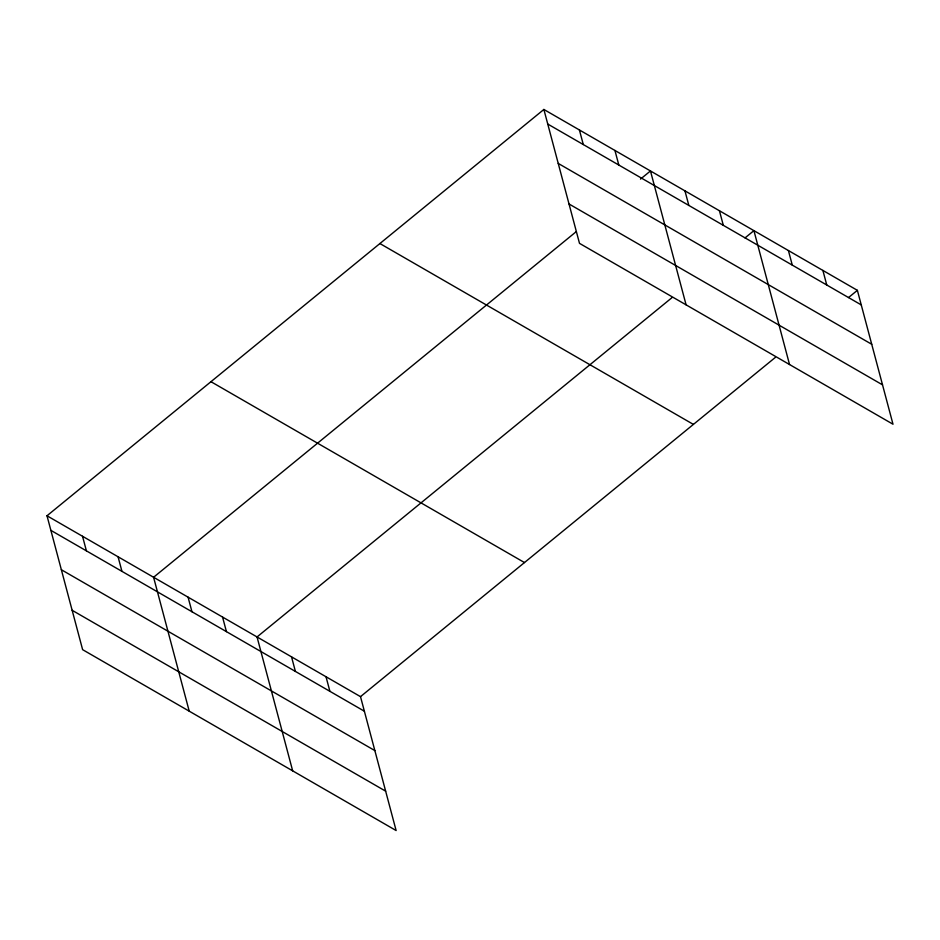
<?xml version="1.0" encoding="UTF-8"?>
<svg xmlns="http://www.w3.org/2000/svg" width="940" height="940" viewBox="0 0 940 940"><rect width="100%" height="100%" fill="white"/><g stroke="black" fill="none" stroke-linecap="round" stroke-linejoin="round"><path stroke-width="1.41" d="M47 515.778L360.502 696.646L396.128 830.537L82.626 649.669L47 515.778L543.872 109.463L857.374 290.331L893 424.222L579.498 243.354L543.872 109.463M576.232 231.651L153.584 577.278L189.222 711.169M640.493 179.105L650.468 170.951L686.094 304.854M671.936 297.686L257.043 636.956L292.669 770.847M745.056 237.891L753.915 230.641L789.541 364.532M360.502 696.646L775.394 357.365M848.514 297.569L857.374 290.331M547.75 124.045L861.252 304.901M558.231 163.419L871.732 344.275M569.029 203.98L882.519 384.848M379.901 243.542L693.403 424.41M210.971 381.699L524.473 562.555M50.877 530.36L364.379 711.216M61.358 569.734L374.86 750.59M72.145 610.295L385.647 791.163M822.888 270.426L826.765 285.008M788.402 250.534L792.279 265.115M719.429 210.748L723.318 225.33M684.943 190.855L688.832 205.425M614.936 150.459L618.814 165.041M579.404 129.967L583.282 144.537M326.015 676.741L329.893 691.323M291.529 656.849L295.407 671.43M222.557 617.063L226.434 631.645M188.071 597.17L191.96 611.752M118.064 556.774L121.942 571.356M82.532 536.282L86.41 550.852"/></g></svg>
